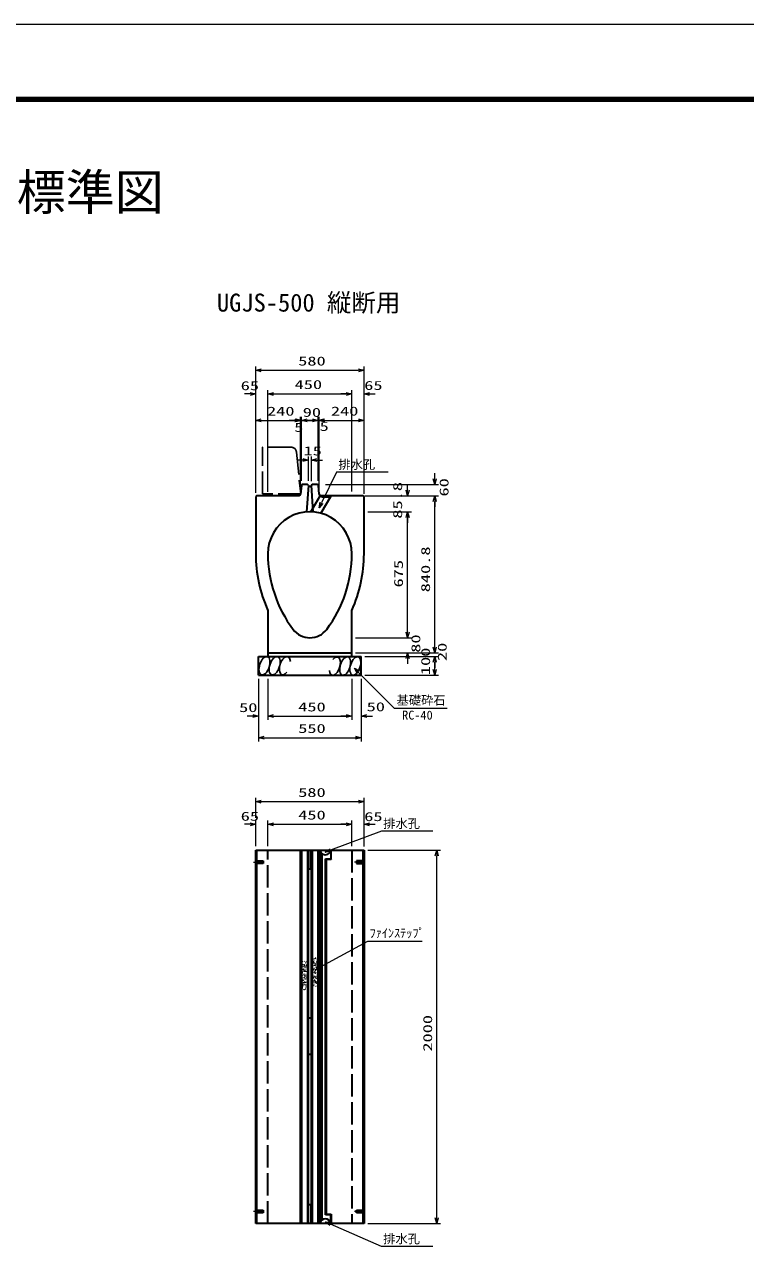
# Model space of a CAD drawing. Units: millimetres on the paper. Extents: x 0 to 841, y 0 to 594.
# Drawn here: x 454.7 to 647.9, y 266.8 to 594 of the extents above; entities that cross this region are included whole.
import ezdxf
from ezdxf.enums import TextEntityAlignment as Align

# ---------------------------------------------------------------- set-up
doc = ezdxf.new("R2010")
doc.units = ezdxf.units.MM
doc.linetypes.add('DASHED', pattern=[7.5, 6, -1.5])
doc.linetypes.add('USER1', pattern=[18.5, 12, -1.5, 3.5, -1.5])
for name, color, linetype, lineweight in [('D-BMK（構造物基準線）', 2, 'USER1', 18), ('D-STR-DIM（寸法）', 7, 'Continuous', 13), ('D-STR-HTXT(基礎砕石-旗)', 7, 'Continuous', 13), ('D-STR-HTXT（WS-旗）', 7, 'Continuous', 13), ('D-STR-HTXT（旗上げ）', 7, 'Continuous', 13), ('D-STR-STRF(グリ)', 7, 'Continuous', 25), ('D-STR-STRF(歩車)', 7, 'DASHED', 25), ('D-STR（構造物）', 1, 'Continuous', 35), ('D-TTL-LINE（区切線）', 7, 'Continuous', 18), ('D-TTL（外枠）', 2, 'Continuous', 140)]:
    doc.layers.add(name, color=color, linetype=linetype, lineweight=lineweight)
doc.layers.add('D-STR-TXT(文字)', color=7, linetype='Continuous')
doc.styles.add('ＭＳ ゴシック', font='')
doc.styles.get('ＭＳ ゴシック').set_extended_font_data('MS Gothic')

# ---------------------------------------------------------------- blocks, each defined once
blk = doc.blocks.new('_Open30')
at = {"color": 7, "linetype": 'Continuous', "lineweight": 13}
for p, q in [((-1, 0.2679), (0, 0)), ((0, 0), (-1, -0.2679)), ((0, 0), (-1, 0))]:
    blk.add_line(p, q, dxfattribs=at)

msp = doc.modelspace()

# ---------------------------------------------------------------- linework, layer by layer
at = {"layer": 'D-BMK（構造物基準線）'}
for p, q in [((516.051, 369.679), (518.9, 369.679)), ((545.975, 369.679), (543.125, 369.679)), ((518.9, 276.179), (516.051, 276.179)), ((545.975, 276.179), (543.125, 276.179))]:
    msp.add_line(p, q, dxfattribs=at)
at = {"layer": 'D-STR-DIM（寸法）'}
for p, q in [((516.662, 488.98), (516.662, 502.414)), ((518.162, 501.414), (544.161, 501.414)), ((545.661, 488.98), (545.661, 502.414)), ((515.162, 495.065), (513.662, 495.065)), ((516.662, 468.568), (516.662, 496.065)), ((519.911, 468.813), (519.911, 496.065)), ((519.911, 468.813), (519.911, 496.065)), ((521.411, 495.065), (522.911, 495.065)), ((521.411, 495.065), (540.911, 495.065)), ((540.911, 495.065), (539.411, 495.065)), ((542.411, 468.928), (542.411, 496.065)), ((542.411, 468.928), (542.411, 496.065)), ((545.662, 468.536), (545.662, 496.065)), ((547.162, 495.065), (548.662, 495.065)), ((516.662, 468.568), (516.662, 488.98)), ((518.162, 487.98), (527.156, 487.98)), ((527.156, 487.98), (525.656, 487.98)), ((527.406, 487.98), (525.906, 487.98)), ((528.656, 468.813), (528.656, 488.98)), ((528.656, 468.813), (528.656, 488.98)), ((528.906, 471.814), (528.906, 488.98)), ((528.906, 471.814), (528.906, 488.98)), ((530.406, 487.98), (531.906, 487.98)), ((531.906, 487.98), (530.406, 487.98)), ((533.406, 471.813), (533.406, 488.98)), ((533.406, 471.813), (533.406, 488.98)), ((533.656, 468.813), (533.656, 488.98)), ((533.656, 468.813), (533.656, 488.98)), ((534.906, 487.98), (536.406, 487.98)), ((535.156, 487.98), (536.656, 487.98)), ((535.156, 487.98), (544.161, 487.98)), ((545.661, 468.332), (545.661, 488.98)), ((530.767, 471.763), (530.767, 478.357)), ((531.558, 471.747), (531.558, 478.357)), ((529.267, 477.357), (527.767, 477.357)), ((533.058, 477.357), (534.558, 477.357)), ((564.613, 472.319), (564.613, 473.819)), ((535.323, 470.819), (565.613, 470.819)), ((557.354, 469.313), (557.354, 470.813)), ((545.911, 467.813), (565.613, 467.813)), ((546.412, 467.813), (558.354, 467.813)), ((558.354, 467.813), (565.615, 467.813)), ((564.613, 466.313), (564.613, 464.813)), ((564.615, 427.273), (564.615, 466.313)), ((546.662, 463.519), (558.354, 463.519)), ((546.662, 463.519), (558.354, 463.519)), ((557.354, 431.273), (557.354, 462.019)), ((557.354, 462.019), (557.354, 460.519)), ((557.354, 431.273), (557.354, 432.773)), ((543.412, 429.773), (558.354, 429.773)), ((543.412, 429.773), (558.354, 429.773)), ((564.615, 427.273), (564.615, 428.773)), ((543.412, 425.773), (565.615, 425.773)), ((543.412, 425.773), (558.354, 425.773)), ((543.412, 425.773), (565.615, 425.773)), ((545.912, 424.773), (565.615, 424.773)), ((545.912, 424.773), (565.615, 424.773)), ((557.354, 424.273), (557.354, 422.773)), ((564.615, 421.273), (564.615, 423.273)), ((564.615, 423.273), (564.615, 421.773)), ((545.912, 419.773), (565.615, 419.773)), ((517.412, 418.773), (517.412, 407.806)), ((519.912, 418.773), (519.912, 407.806)), ((519.912, 418.773), (519.912, 407.806)), ((542.412, 418.773), (542.412, 407.806)), ((542.412, 418.773), (542.412, 407.806)), ((544.912, 418.773), (544.912, 407.806)), ((515.912, 408.806), (514.412, 408.806)), ((517.412, 407.806), (517.412, 402.033)), ((521.412, 408.806), (522.912, 408.806)), ((521.412, 408.806), (540.912, 408.806)), ((540.912, 408.806), (539.412, 408.806)), ((544.912, 407.806), (544.912, 402.033)), ((546.412, 408.806), (547.912, 408.806)), ((518.912, 403.033), (543.412, 403.033)), ((516.662, 381.537), (516.662, 386.907)), ((545.662, 380.887), (545.662, 386.907)), ((518.162, 385.907), (544.162, 385.907)), ((515.162, 379.856), (513.662, 379.856)), ((516.662, 373.96), (516.662, 380.856)), ((519.912, 374.011), (519.912, 380.856)), ((519.912, 374.011), (519.912, 380.856)), ((521.412, 379.856), (522.912, 379.856)), ((521.412, 379.856), (540.912, 379.856)), ((540.912, 379.856), (539.412, 379.856)), ((542.412, 374.026), (542.412, 380.856)), ((542.412, 373.996), (542.412, 380.856)), ((545.662, 373.929), (545.662, 380.856)), ((547.162, 379.856), (548.662, 379.856)), ((546.662, 372.929), (566.166, 372.929)), ((565.166, 274.429), (565.166, 371.429)), ((546.662, 272.929), (566.166, 272.929))]:
    msp.add_line(p, q, dxfattribs=at)
at = {"layer": 'D-STR-HTXT(基礎砕石-旗)'}
msp.add_lwpolyline([(567.956, 410.801), (553.852, 410.801), (544.129, 420.617)], dxfattribs=at)
at = {"layer": 'D-STR-HTXT（WS-旗）'}
for points in [[(552.107, 474.119), (538.319, 474.119), (534.278, 465.907)], [(564.116, 377.976), (550.328, 377.976), (536.697, 372.892)], [(564.116, 266.781), (550.328, 266.781), (536.71, 272.814)]]:
    msp.add_lwpolyline(points, dxfattribs=at)
at = {"layer": 'D-STR-HTXT（旗上げ）'}
msp.add_lwpolyline([(561.236, 348.465), (546.584, 348.465), (533.961, 341.551)], dxfattribs=at)
at = {"layer": 'D-STR-STRF(グリ)'}
for centre, major_axis in [((519.006, 422.297), (0.79, 2.421)), ((521.728, 422.297), (0.79, 2.421)), ((540.616, 422.216), (-0.771, -2.427)), ((543.337, 422.237), (-0.771, -2.427))]:
    msp.add_ellipse(centre, major_axis=major_axis, ratio=0.5139, dxfattribs=at)
for centre, major_axis in [((524.468, 422.297), (0.79, 2.421)), ((537.876, 422.194), (-0.771, -2.427))]:
    msp.add_ellipse(centre, major_axis=major_axis, ratio=0.5139, start_param=5.3575563, end_param=10.3750652, dxfattribs=at)
at = {"layer": 'D-STR-STRF(歩車)'}
for p, q in [((518.448, 468.314), (518.448, 480.814)), ((526.09, 480.814), (518.448, 480.814)), ((527.583, 479.463), (528.698, 468.314)), ((528.698, 468.314), (518.448, 468.314))]:
    msp.add_line(p, q, dxfattribs=at)
msp.add_arc((526.09, 479.314), 1.5, 5.71077, 89.99998, dxfattribs=at)
at = {"layer": 'D-STR（構造物）'}
for p, q in [((528.883, 470.533), (528.688, 468.203)), ((530.537, 470.781), (529.188, 470.808)), ((530.768, 470.526), (530.235, 463.485)), ((530.768, 470.526), (530.537, 470.781)), ((531.305, 470.276), (531.018, 470.276)), ((531.786, 470.781), (531.555, 470.526)), ((532.088, 463.485), (531.555, 470.526)), ((533.124, 470.807), (531.786, 470.781)), ((533.623, 468.203), (533.429, 470.532)), ((516.911, 467.813), (516.662, 467.568)), ((516.662, 467.568), (516.662, 452.269)), ((528.265, 467.813), (516.911, 467.813)), ((534.044, 467.813), (534.208, 467.813)), ((545.412, 467.813), (534.047, 467.813)), ((534.208, 467.813), (534.381, 467.513)), ((534.381, 467.513), (536.733, 467.513)), ((535.381, 467.513), (535.554, 467.813)), ((536.733, 467.513), (536.906, 467.813)), ((545.661, 467.568), (545.412, 467.813)), ((545.661, 452.269), (545.661, 467.568)), ((519.912, 437.109), (519.912, 424.773)), ((542.411, 424.773), (542.411, 437.109)), ((519.912, 425.773), (542.412, 425.773)), ((519.912, 425.773), (542.411, 425.773)), ((517.412, 424.773), (544.912, 424.773)), ((517.412, 419.773), (517.412, 424.773)), ((544.912, 419.773), (544.912, 424.773)), ((517.412, 419.773), (544.912, 419.773)), ((516.662, 372.929), (545.662, 372.929)), ((516.662, 272.929), (516.662, 372.929)), ((516.912, 372.929), (516.912, 272.929)), ((528.66, 272.929), (528.66, 372.929)), ((528.91, 372.929), (528.91, 272.929)), ((530.544, 372.929), (530.544, 272.929)), ((530.785, 372.929), (530.785, 367.929)), ((530.785, 272.929), (530.785, 372.929)), ((531.539, 367.929), (531.539, 372.929)), ((531.779, 372.929), (531.779, 272.929)), ((533.41, 272.929), (533.41, 372.929)), ((533.66, 372.929), (533.66, 272.929)), ((534.212, 273.679), (534.212, 372.179)), ((534.385, 372), (534.385, 273.858)), ((535.385, 275.256), (535.385, 370.602)), ((535.558, 370.429), (535.385, 370.602)), ((535.385, 370.602), (536.737, 370.602)), ((535.558, 370.429), (535.558, 275.429)), ((536.91, 370.429), (535.558, 370.429)), ((536.737, 372.929), (536.737, 370.602)), ((536.737, 370.602), (536.91, 370.429)), ((536.91, 370.429), (536.91, 372.929)), ((545.412, 272.929), (545.412, 372.929)), ((545.662, 372.929), (545.662, 272.929)), ((530.77, 367.929), (531.539, 367.929)), ((531.539, 367.929), (531.539, 327.931)), ((532.23, 343.808), (532.278, 343.795)), ((533.031, 343.588), (533.081, 343.588)), ((528.955, 342.364), (528.95, 342.315)), ((529.021, 341.058), (529.026, 341.108)), ((529.033, 340.31), (529.025, 340.261)), ((529.043, 341.908), (529.075, 341.869)), ((529.103, 343.062), (529.099, 343.012)), ((529.174, 341.806), (529.169, 341.756)), ((529.563, 341.804), (529.576, 341.853)), ((529.563, 341.804), (529.612, 341.791)), ((529.648, 340.797), (529.635, 340.845)), ((529.648, 340.797), (529.696, 340.81)), ((529.905, 341.399), (529.855, 341.399)), ((529.865, 341.918), (529.91, 341.897)), ((530.053, 340.697), (530.003, 340.701)), ((530.005, 342.872), (530.04, 342.837)), ((530.147, 342.156), (530.147, 342.106)), ((530.207, 342.106), (530.246, 342.138)), ((530.207, 342.106), (530.239, 342.068)), ((530.268, 340.85), (530.218, 340.85)), ((530.255, 341.149), (530.303, 341.162)), ((530.255, 341.149), (530.268, 341.101)), ((530.584, 341.284), (530.601, 341.331)), ((530.587, 343.021), (530.608, 343.066)), ((531.609, 341.51), (531.57, 341.478)), ((531.718, 342.481), (531.714, 342.531)), ((531.841, 340.551), (531.809, 340.59)), ((531.91, 342.083), (531.863, 342.1)), ((532.009, 340.525), (531.966, 340.5)), ((532.009, 340.525), (531.984, 340.569)), ((532.154, 343.239), (532.189, 343.203)), ((532.16, 341.019), (532.21, 341.014)), ((532.216, 342.757), (532.173, 342.732)), ((532.185, 342.005), (532.206, 341.96)), ((532.189, 343.203), (532.225, 343.239)), ((532.33, 342.208), (532.289, 342.18)), ((532.33, 342.208), (532.358, 342.167)), ((532.403, 341.266), (532.453, 341.266)), ((532.407, 341.429), (532.416, 341.38)), ((532.474, 342.657), (532.425, 342.666)), ((532.518, 340.905), (532.566, 340.918)), ((532.691, 341.806), (532.641, 341.81)), ((532.7, 342.61), (532.717, 342.657)), ((532.839, 342.159), (532.884, 342.18)), ((532.92, 341.528), (532.888, 341.567)), ((533.298, 343.367), (533.262, 343.331)), ((533.333, 343.331), (533.298, 343.367)), ((529.388, 338.078), (529.42, 338.039)), ((529.469, 337.447), (529.424, 337.426)), ((529.617, 337.8), (529.667, 337.796)), ((529.724, 339.723), (529.732, 339.772)), ((529.791, 338.7), (529.743, 338.687)), ((529.905, 338.34), (529.855, 338.34)), ((529.901, 338.177), (529.893, 338.226)), ((529.979, 337.397), (529.95, 337.438)), ((529.979, 337.397), (530.02, 337.426)), ((530.03, 339.529), (530.005, 339.485)), ((530.098, 338.591), (530.148, 338.587)), ((530.123, 337.6), (530.102, 337.646)), ((530.299, 339.08), (530.342, 339.105)), ((530.299, 339.08), (530.324, 339.037)), ((530.399, 337.523), (530.446, 337.506)), ((530.467, 339.054), (530.499, 339.016)), ((530.591, 337.125), (530.595, 337.075)), ((530.7, 338.096), (530.738, 338.128)), ((531.724, 338.322), (531.707, 338.275)), ((532.054, 338.457), (532.006, 338.444)), ((532.04, 338.756), (532.09, 338.756)), ((532.054, 338.457), (532.041, 338.505)), ((532.101, 337.5), (532.063, 337.468)), ((532.101, 337.5), (532.069, 337.538)), ((532.161, 337.45), (532.161, 337.5)), ((532.255, 338.909), (532.305, 338.905)), ((532.278, 340.077), (532.303, 340.12)), ((532.444, 337.688), (532.398, 337.709)), ((532.404, 338.207), (532.454, 338.207)), ((532.585, 339.883), (532.576, 339.834)), ((532.661, 338.809), (532.613, 338.796)), ((532.661, 338.809), (532.674, 338.76)), ((532.745, 337.802), (532.697, 337.814)), ((532.745, 337.802), (532.732, 337.753)), ((533.135, 337.8), (533.139, 337.85)), ((533.266, 337.698), (533.233, 337.737)), ((533.275, 339.296), (533.284, 339.345)), ((533.287, 338.547), (533.283, 338.497)), ((533.354, 337.241), (533.358, 337.291)), ((528.975, 336.274), (529.011, 336.239)), ((529.011, 336.239), (529.046, 336.274)), ((529.278, 336.018), (529.228, 336.018)), ((529.609, 336.996), (529.591, 336.949)), ((529.834, 336.949), (529.884, 336.94)), ((530.079, 335.797), (530.03, 335.81)), ((530.119, 336.402), (530.084, 336.367)), ((530.092, 336.849), (530.136, 336.874)), ((530.119, 336.402), (530.155, 336.367)), ((531.721, 336.585), (531.7, 336.54)), ((532.304, 336.734), (532.268, 336.769)), ((533.206, 336.544), (533.21, 336.594)), ((531.539, 327.931), (530.77, 327.931)), ((531.539, 327.931), (531.539, 318.252)), ((530.77, 318.252), (531.539, 318.252)), ((531.539, 318.252), (531.539, 277.929)), ((531.539, 277.929), (530.77, 277.929)), ((531.539, 272.929), (531.539, 277.929)), ((535.385, 275.256), (535.558, 275.429)), ((536.737, 275.256), (535.385, 275.256)), ((535.558, 275.429), (536.91, 275.429)), ((536.91, 275.429), (536.737, 275.256)), ((536.737, 272.929), (536.737, 275.256)), ((536.91, 275.429), (536.91, 272.929)), ((545.662, 272.929), (516.662, 272.929))]:
    msp.add_line(p, q, dxfattribs=at)
at = {"layer": 'D-STR（構造物）', "linetype": 'DASHED'}
for p, q in [((531.463, 463.519), (533.949, 467.825)), ((536.656, 467.513), (534.123, 463.126)), ((516.662, 370.029), (518.662, 370.029)), ((518.662, 370.029), (518.662, 369.329)), ((519.912, 272.929), (519.912, 372.929)), ((542.412, 372.929), (542.412, 272.929)), ((545.662, 370.029), (543.662, 370.029)), ((543.662, 370.029), (543.662, 369.329)), ((518.662, 369.329), (516.662, 369.329)), ((543.662, 369.329), (545.662, 369.329)), ((516.662, 276.529), (518.662, 276.529)), ((518.662, 275.829), (516.662, 275.829)), ((518.662, 276.529), (518.662, 275.829)), ((543.662, 275.829), (543.662, 276.529)), ((543.662, 276.529), (545.662, 276.529)), ((545.662, 275.829), (543.662, 275.829))]:
    msp.add_line(p, q, dxfattribs=at)
at = {"layer": 'D-STR（構造物）'}
for points in [[(532.647, 343.925), (532.685, 343.957), (532.718, 343.919)], [(529.01, 343.196), (528.972, 343.164), (529.004, 343.125)], [(529.446, 342.221), (529.414, 342.26), (529.453, 342.292)], [(529.517, 340.965), (529.485, 341.004), (529.523, 341.036)], [(529.682, 340.535), (529.634, 340.548), (529.647, 340.597)], [(529.793, 342.157), (529.743, 342.161), (529.748, 342.211)], [(529.839, 343.153), (529.794, 343.174), (529.815, 343.22)], [(530.012, 340.425), (529.974, 340.393), (530.006, 340.354)], [(530.111, 341.651), (530.076, 341.616), (530.111, 341.581)], [(530.379, 343.045), (530.344, 343.009), (530.379, 342.974)], [(530.369, 341.699), (530.356, 341.651), (530.405, 341.638)], [(530.482, 340.43), (530.441, 340.458), (530.469, 340.499)], [(530.627, 342.501), (530.577, 342.501), (530.577, 342.451)], [(531.744, 341.216), (531.773, 341.257), (531.732, 341.286)], [(532.412, 340.374), (532.461, 340.387), (532.448, 340.436)], [(532.619, 342.091), (532.66, 342.119), (532.688, 342.078)], [(532.674, 340.894), (532.715, 340.865), (532.687, 340.824)], [(533.023, 341.449), (532.994, 341.49), (532.953, 341.461)], [(533.007, 343.014), (533.02, 342.966), (532.972, 342.953)], [(533.098, 342.408), (533.107, 342.457), (533.156, 342.449)], [(533.128, 340.923), (533.178, 340.932), (533.186, 340.883)], [(533.18, 341.406), (533.189, 341.455), (533.14, 341.464)], [(533.183, 341.707), (533.208, 341.75), (533.251, 341.725)], [(533.228, 342.541), (533.269, 342.57), (533.297, 342.529)], [(528.973, 339.471), (528.932, 339.5), (528.961, 339.541)], [(529.081, 337.064), (529.04, 337.036), (529.011, 337.077)], [(529.126, 337.899), (529.101, 337.856), (529.058, 337.881)], [(529.143, 339.395), (529.094, 339.386), (529.085, 339.435)], [(529.128, 338.2), (529.12, 338.151), (529.169, 338.142)], [(529.18, 338.683), (529.131, 338.674), (529.122, 338.723)], [(529.211, 337.198), (529.202, 337.149), (529.153, 337.157)], [(529.19, 340.267), (529.219, 340.226), (529.26, 340.254)], [(529.285, 338.157), (529.314, 338.116), (529.355, 338.145)], [(529.525, 339.637), (529.554, 339.596), (529.595, 339.625)], [(529.634, 338.712), (529.593, 338.741), (529.622, 338.782)], [(529.69, 337.515), (529.649, 337.486), (529.62, 337.527)], [(529.896, 339.231), (529.848, 339.218), (529.861, 339.17)], [(530.564, 338.39), (530.536, 338.349), (530.577, 338.32)], [(530.643, 340.238), (530.605, 340.206), (530.573, 340.244)], [(531.736, 339.362), (531.704, 339.4), (531.665, 339.368)], [(531.682, 337.105), (531.732, 337.105), (531.732, 337.155)], [(531.839, 339.106), (531.868, 339.147), (531.827, 339.176)], [(531.939, 337.907), (531.952, 337.955), (531.904, 337.968)], [(532.197, 337.954), (532.233, 337.99), (532.197, 338.025)], [(532.297, 339.181), (532.335, 339.213), (532.303, 339.251)], [(532.515, 337.449), (532.565, 337.445), (532.561, 337.395)], [(532.626, 339.071), (532.675, 339.058), (532.662, 339.009)], [(532.783, 339.969), (532.755, 340.01), (532.714, 339.981)], [(532.791, 338.641), (532.823, 338.602), (532.785, 338.57)], [(532.862, 337.385), (532.894, 337.346), (532.856, 337.314)], [(533.118, 339.339), (533.089, 339.38), (533.048, 339.351)], [(533.166, 340.211), (533.215, 340.22), (533.224, 340.171)], [(533.335, 340.135), (533.376, 340.106), (533.348, 340.065)], [(529.302, 336.591), (529.289, 336.64), (529.337, 336.653)], [(529.661, 335.681), (529.623, 335.648), (529.591, 335.687)], [(531.929, 336.561), (531.965, 336.596), (531.929, 336.632)], [(532.469, 336.453), (532.514, 336.432), (532.493, 336.386)], [(533.298, 336.41), (533.336, 336.442), (533.304, 336.481)]]:
    msp.add_lwpolyline(points, dxfattribs=at)
for centre, radius, start, end in [((528.265, 468.238), 0.425, 270, 355.23631), ((529.182, 470.508), 0.3, 88.85382, 175.23628), ((531.018, 470.526), 0.25, 180, 270), ((531.305, 470.526), 0.25, 270, 0), ((533.13, 470.507), 0.3, 4.76357, 91.14615), ((534.047, 468.238), 0.425, 184.76364, 270), ((531.161, 452.273), 11.25, 359.94794, 180.052), ((553.662, 452.273), 37, 180, 204.19412), ((553.662, 452.273), 33.75, 180.01732, 216.86986), ((508.661, 452.273), 33.75, 323.13011, 359.98265), ((508.661, 452.273), 37, 335.80586, 359.99997), ((531.162, 435.398), 5.625, 216.86989, 323.13013)]:
    msp.add_arc(centre, radius, start, end, dxfattribs=at)
for centre, start_param, end_param in [((535.303, 372.929), 6.283185, 9.4247777), ((535.303, 272.929), 3.1415927, 6.2831853)]:
    msp.add_ellipse(centre, major_axis=(-1.357, 0), ratio=0.9294, start_param=start_param, end_param=end_param, dxfattribs=at)
at = {"layer": 'D-TTL-LINE（区切線）'}
msp.add_line((841, 594), (0, 594), dxfattribs=at)
at = {"layer": 'D-TTL（外枠）'}
msp.add_line((820.9, 573.9), (20.1, 573.9), dxfattribs=at)

# ---------------------------------------------------------------- block references
at = {"layer": 'D-STR-DIM（寸法）', "xscale": 1.5, "yscale": 1.5}
for p, rotation in [((516.662, 501.414), 180), ((519.911, 495.065), 180), ((519.911, 495.065), 180), ((545.662, 495.065), 180), ((516.662, 487.98), 180), ((528.906, 487.98), 180), ((533.406, 487.98), 180), ((533.656, 487.98), 180), ((533.656, 487.98), 180), ((531.558, 477.357), 180), ((564.613, 470.819), 270), ((557.354, 467.813), 270), ((564.613, 467.813), 90), ((564.615, 467.813), 90), ((557.354, 463.519), 90), ((557.354, 463.519), 90), ((557.354, 429.773), 270), ((557.354, 429.773), 270), ((557.354, 425.773), 90), ((564.615, 425.773), 270), ((564.615, 425.773), 270), ((564.615, 424.773), 90), ((564.615, 424.773), 90), ((564.615, 419.773), 270), ((519.912, 408.806), 180), ((519.912, 408.806), 180), ((544.912, 408.806), 180), ((517.412, 403.033), 180), ((516.662, 385.907), 180), ((519.912, 379.856), 180), ((519.912, 379.856), 180), ((545.662, 379.856), 180), ((565.166, 372.929), 90), ((565.166, 272.929), 270)]:
    msp.add_blockref('_Open30', p, dxfattribs=dict(at, rotation=rotation))
for p in [(545.661, 501.414), (516.662, 495.065), (542.411, 495.065), (542.411, 495.065), (528.656, 487.98), (528.656, 487.98), (528.906, 487.98), (533.406, 487.98), (545.661, 487.98), (530.767, 477.357), (517.412, 408.806), (542.412, 408.806), (542.412, 408.806), (544.912, 403.033), (545.662, 385.907), (516.662, 379.856), (542.412, 379.856), (542.412, 379.856)]:
    msp.add_blockref('_Open30', p, dxfattribs=at)
at = {"layer": 'D-STR-HTXT(基礎砕石-旗)', "xscale": 1.5, "yscale": 1.5, "rotation": 134.72505}
msp.add_blockref('_Open30', (543.074, 421.683), dxfattribs=at)
at = {"layer": 'D-STR-HTXT（WS-旗）', "xscale": 1.5, "yscale": 1.5}
for p, rotation in [((533.616, 464.562), 243.798), ((535.292, 372.368), 200.45374), ((535.338, 273.421), 156.10578)]:
    msp.add_blockref('_Open30', p, dxfattribs=dict(at, rotation=rotation))
at = {"layer": 'D-STR-HTXT（旗上げ）', "xscale": 1.5, "yscale": 1.5, "rotation": 208.70827}
msp.add_blockref('_Open30', (532.645, 340.83), dxfattribs=at)

# ---------------------------------------------------------------- texts
at = {"layer": 'D-STR-DIM（寸法）', "style": 'ＭＳ ゴシック', "width": 1.5}
for s, p in [('580', (528.037, 501.952)), ('65', (512.637, 495.357)), ('450', (527.08, 495.662)), ('65', (545.726, 495.421)), ('240', (519.686, 488.528)), ('90', (529.251, 488.213)), ('240', (536.799, 488.55)), ('5', (526.966, 484.202)), ('5', (533.772, 484.446)), ('15', (529.449, 477.894)), ('450', (528.037, 409.344)), ('50', (546.364, 409.381)), ('50', (512.214, 409.173)), ('550', (528.037, 403.57)), ('580', (528.037, 386.444)), ('65', (512.643, 380.075)), ('450', (528.037, 380.394)), ('65', (545.727, 379.98))]:
    msp.add_text(s, height=2.405, dxfattribs=at).set_placement(p, align=Align.BOTTOM_LEFT)
for s, p in [('85.8', (556.588, 461.677)), ('60', (569.018, 467.607)), ('840.8', (564.077, 441.96)), ('675', (556.817, 443.266)), ('80', (561.463, 425.77)), ('100', (564.077, 419.773)), ('20', (568.529, 423.555)), ('2000', (564.628, 318.971))]:
    msp.add_text(s, height=2.405, rotation=90, dxfattribs=at).set_placement(p, align=Align.BOTTOM_LEFT)
at = {"layer": 'D-STR-HTXT(基礎砕石-旗)', "style": 'ＭＳ ゴシック'}
for s, p in [('基礎砕石', (554.388, 411.137)), ('RC-40', (555.875, 407.151))]:
    msp.add_text(s, height=2.405, dxfattribs=at).set_placement(p, align=Align.BOTTOM_LEFT)
at = {"layer": 'D-STR-HTXT（WS-旗）', "style": 'ＭＳ ゴシック'}
for p in [(538.8, 474.27), (550.808, 378.128), (550.808, 266.933)]:
    msp.add_text('排水孔', height=2.405, dxfattribs=at).set_placement(p, align=Align.BOTTOM_LEFT)
at = {"layer": 'D-STR-HTXT（旗上げ）', "style": 'ＭＳ ゴシック'}
msp.add_text('ﾌｧｲﾝｽﾃｯﾌﾟ', height=2.405, dxfattribs=at).set_placement((547.15, 348.79), align=Align.BOTTOM_LEFT)
at = {"layer": 'D-STR-TXT(文字)', "style": 'ＭＳ ゴシック'}
for s, height, p in [('自転車に優しい側溝標準図', 9.621, (334.527, 541.419)), ('UGJS-500 縦断用', 4.811, (506.265, 515.671))]:
    msp.add_text(s, height=height, dxfattribs=at).set_placement(p, align=Align.BOTTOM_LEFT)

doc.saveas('drawing.dxf')
